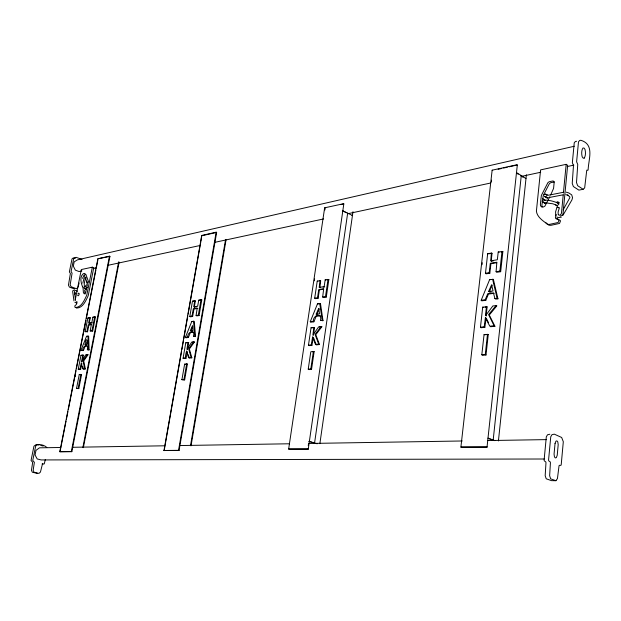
<?xml version="1.0" encoding="UTF-8"?>
<svg xmlns="http://www.w3.org/2000/svg" width="621" height="621" viewBox="0 0 621 621"><rect width="100%" height="100%" fill="white"/><g stroke="black" fill="none" stroke-linecap="round" stroke-linejoin="round"><path stroke-width="0.93" d="M563.216 194.986L561.462 213.182L560.879 214.447L559.731 215.161L558.745 215.145L558.465 214.455M563.402 193.069L566.173 164.332L540.604 169.882L536.397 211.156C537.103 217.544 544.206 221.681 548.972 225.237L550.905 225.322L559.529 223.444L560.452 221.138L560.227 220.339L558.83 219.787M557.06 216.9L557.262 219.562M498.422 440.957L526.383 174.796M493.19 440.017L521.267 175.588M496.707 262.722L490.939 263.669L489.814 273.271L489.201 272.697L490.311 263.281L496.87 262.202L496.07 271.695L496.816 272.254L500.673 271.695L502.863 251.559L498.228 252.002L497.328 259.772L490.753 260.851L491.382 253.104L492.026 253.298L491.203 261.154M487.043 447.027L517.316 164.969L516.726 164.821L492.142 170.185L460.898 447.112L487.043 447.027L460.898 447.112M486.01 354.987L485.28 354.467L487.485 334.362L488.253 334.494L486.01 354.987L482.478 355.274L481.818 354.754L484.038 334.703L487.485 334.362M500.673 271.695L499.851 271.144L502.001 251.396M489.814 273.271L486.018 273.822L485.482 273.24L487.671 253.702L491.382 253.104M484.846 327.329L484.217 326.786L485.381 317.789L486.033 318.154L484.846 327.329L481.019 327.725L480.46 327.182L482.696 307.154L487.105 306.859L486.134 315.67M486.437 306.704L485.482 315.352L486.274 315.926M482.036 264.693L482.253 262.768M491.351 182.038L491.568 180.113M87.282 285.295L85.714 292.483L84.277 293.787L83.408 292.701L82.973 286.933M316.85 314.583L319.171 308.761M314.575 442.975L347.675 213.026M319.877 443.65L352.992 211.691M308.264 445.614L308.513 443.899M308.257 449.03L343.817 203.898L343.297 203.773L324.651 207.825L288.649 449.068L308.257 449.03L288.649 449.068M311.532 369.386L310.81 368.952L313.38 351.494L314.141 351.602L311.532 369.386L308.893 369.604L308.226 369.161L310.795 351.75L313.38 351.494M319.862 287.709L320.7 280.816L320.025 280.661L319.202 287.43L324.154 286.607L325.179 279.83L328.851 279.504L326.289 297.055L323.394 297.475L322.664 297.009L323.696 288.726L318.759 289.541L317.502 297.762L318.123 298.243L319.404 289.867L323.634 289.161M326.289 297.055L325.497 296.59L328.02 279.38M314.319 280.808L314.606 278.899M324.876 209.991L325.163 208.082L324.651 207.825M318.123 298.243L315.266 298.654L314.7 298.165L317.23 281.111L320.025 280.661M311.936 345.323L311.292 344.865L312.573 337.048L313.24 337.35L311.936 345.323L309.064 345.625L308.474 345.16L311.059 327.741L314.56 327.523L313.426 335.185M313.869 327.399L312.852 335.138L318.689 326.825L321.872 326.762L315.794 334.688L319.481 344.539L316.221 344.88L313.745 338.259M190.507 445.684L225.57 239.504M191.035 445.831L226.067 239.729M197.952 308.365L193.969 309.025L192.634 316.493L192.013 316.073L193.325 308.746L197.23 308.101L196.081 315.484L196.787 315.895L199.069 315.561L201.771 299.912L198.743 300.168L197.664 306.207L193.76 306.859L194.676 300.828L195.343 300.944L194.303 307.069M163.991 450.489L178.537 450.326L216.155 232.2L216.651 232.425L179.073 450.473L163.975 450.543L201.74 235.437L216.155 232.2M185.912 358.441L185.283 358.038C186.261 347.861 188.466 349.941 185.912 358.441L183.071 358.27L185.78 342.761L187.992 342.497L188.675 342.598L187.488 349.421M187.992 342.497L186.89 349.39L191.788 342.047L194.427 342.008L189.358 349.002L191.85 357.82L189.289 358.092L188.349 354.754M181.922 379.648L184.623 364.17L187.395 364.053L184.654 379.858L181.922 379.648L184.654 379.858M183.956 379.478L186.657 363.968M199.069 315.561L198.324 315.157L200.979 299.811M164.161 450.644L181.588 351.37M181.922 349.46L183.428 340.867M183.762 338.957L187.783 316.058M188.116 314.148L200.847 241.623M200.994 240.785L201.716 235.569M192.634 316.493L190.383 316.826L189.809 316.399L192.471 301.177L194.676 300.828M82.865 447.539L118.65 261.907M83.369 447.671L119.131 262.093M59.795 451.723L71.337 451.545L109.451 256.178L109.933 256.372L71.857 451.677L59.795 451.723L97.877 258.778L109.451 256.178M91.303 324.659L88.888 325.078L87.538 331.777L85.17 331.668L87.871 318.006L89.634 317.719L90.286 317.82L89.238 323.168M81.832 363.246L80.621 369.402L78.813 369.588L78.238 369.231L80.978 355.328L83.408 355.196L82.383 360.444M87.538 331.777L86.94 331.412L88.26 324.837L91.38 324.309L90.2 330.939L92.684 331.032L95.432 316.989L92.894 317.191L91.807 322.617L88.679 323.145L89.634 317.719M80.621 369.402L80.008 369.045L81.312 362.811L82.647 368.765L85.364 368.905L83.711 360.964L88.003 354.746L85.783 354.754L81.607 361.298L82.748 355.119M76.53 388.389L79.255 374.541L81.592 374.455L78.813 388.599L76.53 388.389L78.813 388.599M78.153 388.257L80.877 374.378M90.2 330.939L91.986 330.675L94.679 316.904M76.212 307.892L76.608 308.063C83.004 308.008 85.814 300.649 88.213 295.728L93.755 267.729L92.327 267.17L86.769 295.192C84.371 300.122 81.568 307.488 75.164 307.55L74.761 305.99L76.468 304.306L77.027 302.45L76.95 301.643L75.979 302.008M60.167 450.955L61.176 445.824M61.37 444.869L66.059 421.116M66.431 419.214L67.937 411.614M68.31 409.713L76.003 370.753M76.375 368.851L85.946 320.397M86.319 318.495L95.89 270.034M96.263 268.132L97.885 259.92M75.172 376.427L75.545 374.525M75.242 299.842L81.32 269.561L92.327 267.17M45.31 459.587L44.27 463.895L42.391 464.291L40.443 472.069L38.929 473.404L34.023 472.224L33.161 470.307L34.38 462.319L32.758 460.448L35.653 446.165L36.864 444.877C40.078 443.953 44.394 445.133 46.808 447.446M82.826 283.16L83.99 278.293L86.055 277.548M558.194 214.579L558.108 212.064L559.412 207.756L557.076 206.948L558.434 207.833M78.192 286.762L79.092 282.99M82.5 278.34L84.153 275.126M74.419 291.396L75.529 300.37M557.076 206.948L555.601 211.784L555.748 215.681M80.87 350.477L86.536 336.295L87.957 336.093L88.656 336.178L89.098 349.887L87.344 349.662C89.416 342.769 82.352 345.664 82.772 350.236L80.87 350.477L83.369 350.601L85.131 346.293L86.956 346.06M87.142 341.162L85.698 344.981M185.384 337.366L191.765 321.499L193.542 321.251L194.272 321.36L195.553 336.582L193.488 336.349C195.592 328.719 187.177 331.87 187.759 337.071L185.384 337.366L185.951 337.785L188.38 337.482L190.368 332.662L193.791 332.219M192.696 326.755L190.981 331.078L192.704 331.016M310.252 321.709L317.486 303.832L319.745 303.514L320.49 303.646L323.005 320.661L320.537 320.413C322.221 311.563 312.875 315.367 313.263 321.329L310.252 321.709L310.81 322.183L313.892 321.802L316.151 316.368L320.498 315.81M481.182 300.269L489.62 279.636L493.369 279.38L497.949 298.81L495.682 299.089L494.89 298.554L493.47 292.879L487.796 293.617L485.203 299.764L481.182 300.269L481.71 300.836L485.808 300.323L488.455 294.059L494.238 293.306M549.818 196.772L544.865 206.164L543.259 207.034L541.691 206.956L540.627 205.962L540.363 204.332L541.357 195.429L547.877 182.698L549.212 181.72L552.799 180.983L553.823 181.254L554.173 182.318L553.575 188.396L550.656 195.033M556.269 214.563L555.391 217.544L555.748 218.639L558.714 219.407L558.776 221.418L558.015 222.528L549.383 224.406L547.45 224.328L545.479 222.326M42.833 463.367L42.088 464.027M563.162 209.844L569.899 197.594L569.597 196.562L567.299 195.041L568.269 195.382L565.917 194.668M562.874 215.417L571.91 199.931L572.562 197.726L571.708 194.87L568.844 192.968L566.282 192.176M85.232 288.812L85.023 289.153L85.015 288.478L85.558 289.425M555.942 480.708L557.448 478.535L559.016 465.998L559.288 465.315L560.965 465.362L561.229 464.516L563.309 441.725L561.656 437.471L554.281 434.149L551.953 434.708L550.757 436.757L548.584 459.812L548.685 460.805L550.291 461.977L550.423 462.824L549.639 475.748L550.68 478.845L555.942 480.708L551.487 480.646L546.216 478.783L545.176 475.702L545.975 462.816L545.836 461.977L544.229 460.805L544.136 459.812L546.317 436.842L547.512 434.793L549.849 434.242M87.243 354.669L83.035 360.77L84.65 368.556M193.628 341.923L188.66 348.785L191.105 357.432L191.85 357.82M321.041 326.654L315.072 334.432L318.689 344.088L319.481 344.539M492.111 285.086L489.263 291.994L491.102 291.963M494.929 326.281L489.263 315.049L496.87 305.827L496.008 305.687L488.587 314.568L494.099 325.753L494.929 326.281L490.574 326.731M83.843 287.903L86.428 284.86M77.873 293.927L78.681 293.128L79.232 293.655L78.968 294.983L78.161 295.782L77.609 295.254M583.135 189.289L584.672 187.899L586.705 170.542L586.977 170.038L587.885 170.309L588.141 169.649C588.553 159.077 594.786 144.491 580.876 140.292L579.703 140.439L578.493 141.836L576.614 161.809L577.747 164.472L576.505 182.52L577.639 185.679L583.135 189.289L578.873 190.127L573.369 186.533L572.236 183.381L573.486 165.388L572.352 162.733L574.246 142.814L575.457 141.425L576.63 141.278M85.946 278.41L85.069 279.644L84.254 283.696L84.34 286.506M556.315 202.57L557.456 201.701L558.97 202.407L558.768 204.418L557.045 205.714L555.539 205.008M557.821 203.517L558.962 202.648M77.967 287.709L76.406 288.703L71.151 286.762L70.165 284.814L72.098 273.147L71.089 271.517L73.728 258.522L76.127 257.335L82.026 259.415M544.112 194.916L545.517 194.109L548.351 195.242L563.814 192.215M561.353 217.148L558.069 217.645M485.614 315.6L492.872 305.936L496.008 305.687M85.085 274.847L84.2 275.056L87.258 282.974M574.316 146.245L77.408 259.873L74.186 261.86L73.325 266.114L75.335 270.127L79.038 271.532L81.879 270.927M109.933 256.372L97.877 258.778M201.872 235.739L216.651 232.425M341.022 204.519L343.817 203.898M498.135 169.269L501.784 168.454M503.615 168.043L507.264 167.22M509.096 166.816L517.316 164.969M342.381 210.659L352.456 215.471L351.983 215.572M93.251 268.474L96.1 267.868M107.472 265.423L200.366 245.442M214.587 242.384L323.595 218.941M348.241 213.64L490.435 183.063M521.71 176.341L540.674 172.265M567.214 166.552L573.851 165.132M543.359 200.156C548.359 199.807 553.676 201.165 558.279 203.261M542.568 201.499L543.794 202.601L552.775 203.773L556.726 205.264M554.297 181.953L550.718 182.683L549.383 183.661L543.305 195.343L541.877 205.264L542.141 206.894M549.018 197.548L563.449 194.753M74.209 290.232L72.999 290.457L72.665 291.552L73.977 300.921M75.545 302.683L74.9 302.481M90.286 317.82L87.871 318.006M95.432 316.989L92.894 317.191M195.343 300.944L192.471 301.177M201.771 299.912L198.743 300.168M327.407 279.737L328.851 279.504M489.193 253.756L492.026 253.298M501.318 251.808L502.863 251.559M90.084 323.231L92.397 322.873M194.412 307.1L196.725 306.743M323.122 287.205L324.752 286.949M491.39 261.193L493.253 260.905M85.17 331.668L86.94 331.412M189.809 316.399L192.013 316.073M196.081 315.484L198.324 315.157M314.7 298.165L317.502 297.762M322.664 297.009L325.497 296.59M485.482 273.24L489.201 272.697M496.07 271.695L499.851 271.144M320.49 303.646L317.486 303.832M493.369 279.38L489.62 279.636M87.344 349.662L89.098 349.887M193.488 336.349L195.553 336.582M320.537 320.413L323.005 320.661M494.89 298.554L497.103 298.274L497.949 298.81M83.408 355.196L80.978 355.328M188.675 342.598L185.78 342.761M314.56 327.523L311.059 327.741M485.203 307.092L487.105 306.859M78.238 369.231L80.008 369.045M183.071 358.27L185.283 358.038M191.105 357.432L188.59 357.696L186.595 351.082M308.474 345.16L311.292 344.865M318.689 344.088L315.499 344.422L312.573 337.048M480.46 327.182L484.217 326.786M494.099 325.753L489.829 326.196L485.381 317.789M85.364 368.905L83.315 369.115L82.779 366.545M81.592 374.455L79.255 374.541M186.013 364.193L187.395 364.053M312.386 351.773L314.141 351.602M488.253 334.494L484.038 334.703M308.226 369.161L310.81 368.952M481.818 354.754L485.28 354.467M319.481 326.933L321.872 326.762M192.549 342.132L194.427 342.008M86.505 354.832L88.003 354.746M60.78 447.485L39.449 447.826L35.995 450.365L35.055 454.983L37.198 458.95L41.149 459.936L544.26 459.004M72.416 447.291L164.526 445.8M180.036 445.552L289.603 443.774M308.994 443.464L462.195 440.98M487.407 440.568L546.55 439.614M548.118 197.719L544.508 196.461L546.146 196.601M184.623 364.17L185.322 364.255M86.536 336.295L87.204 336.38M191.765 321.499L192.456 321.608M325.179 279.83L325.955 279.97M75.607 257.971L73.255 257.925L72.013 258.918L69.373 271.889L70.383 273.512L68.45 285.163L69.436 287.104L74.683 289.044M498.228 252.002L499.012 252.173M37.213 473.381L32.315 472.208L31.454 470.291L32.672 462.311L31.05 460.456L33.945 446.196L36.259 444.504L39.053 444.985M317.23 281.111L317.851 281.274M40.73 445.42L43.237 446.072M71.337 451.545L71.857 451.677M482.696 307.154L483.293 307.317M178.537 450.326L179.073 450.473M81.607 361.298L82.213 361.313M317.16 443.79L308.885 441.337L314.094 442.983M560.258 216.077L562.385 215.386L562.975 214.121L567.656 165.333L566.173 164.332M487.671 253.702L488.246 253.904M74.877 290.302L77.314 291.179M488.215 438.426L492.538 440.025M488.005 438.092L494.898 440.654M84.945 288.4L86.536 289.013M84.844 286.623L87.274 287.562M91.986 330.675L92.684 331.032M343.18 211.07L346.394 212.716M82.772 350.236L83.369 350.601M492.142 170.185L492.655 170.503M547.644 198.464L544.508 196.461M547.171 195.204L545.517 194.109L546.775 195.149M516.493 172.576L525.987 178.569M516.664 173.212L518.248 174.214M520.639 175.72L522.998 177.21M76.336 302.994L76.732 303.25M187.759 337.071L188.38 337.482M543.794 202.601L545.168 203.525M542.653 198.573L545.409 200.482M541.962 201.111L544.912 203.16M313.263 321.329L313.892 321.802M545.58 203.665L544.656 202.873M485.203 299.764L485.808 300.323M486.297 318.239L488.432 322.485M82.593 286.956C81.103 282.928 79.341 277.113 83.175 273.76L84.503 273.372L85.939 274.552L88.725 282.345M85.124 294.059L84.627 290.349M492.616 279.217L497.103 298.274M319.745 303.514L322.198 320.211M86.886 281.297L87.258 284.682M193.542 321.251L194.792 336.186M87.957 336.093L88.384 349.53M74.652 293.182L74.582 294.098L75.125 294.09L75.234 292.607L74.652 293.182M555.05 443.464L554.056 454.106L554.452 456.893L555.337 457.941L556.354 457.607L557.216 455.302L558.194 444.698L557.805 441.927L556.921 440.863L555.911 441.182L555.05 443.464M488.611 291.428L493.058 291.008L491.599 284.783L488.611 291.428M316.19 314.11L319.52 313.807L318.728 308.358L316.19 314.11M190.337 330.659L192.96 330.442L192.549 325.567L190.337 330.659M85.054 344.508C89.866 347.201 86.35 332.421 85.054 344.508M584.167 158.161L583.119 158.076L582.188 156.795A8.127 4.269 79.9 0 1 583.003 147.984L584.05 148.085L584.982 149.366A8.174 4.316 79.8 0 1 584.167 158.161"/></g></svg>
